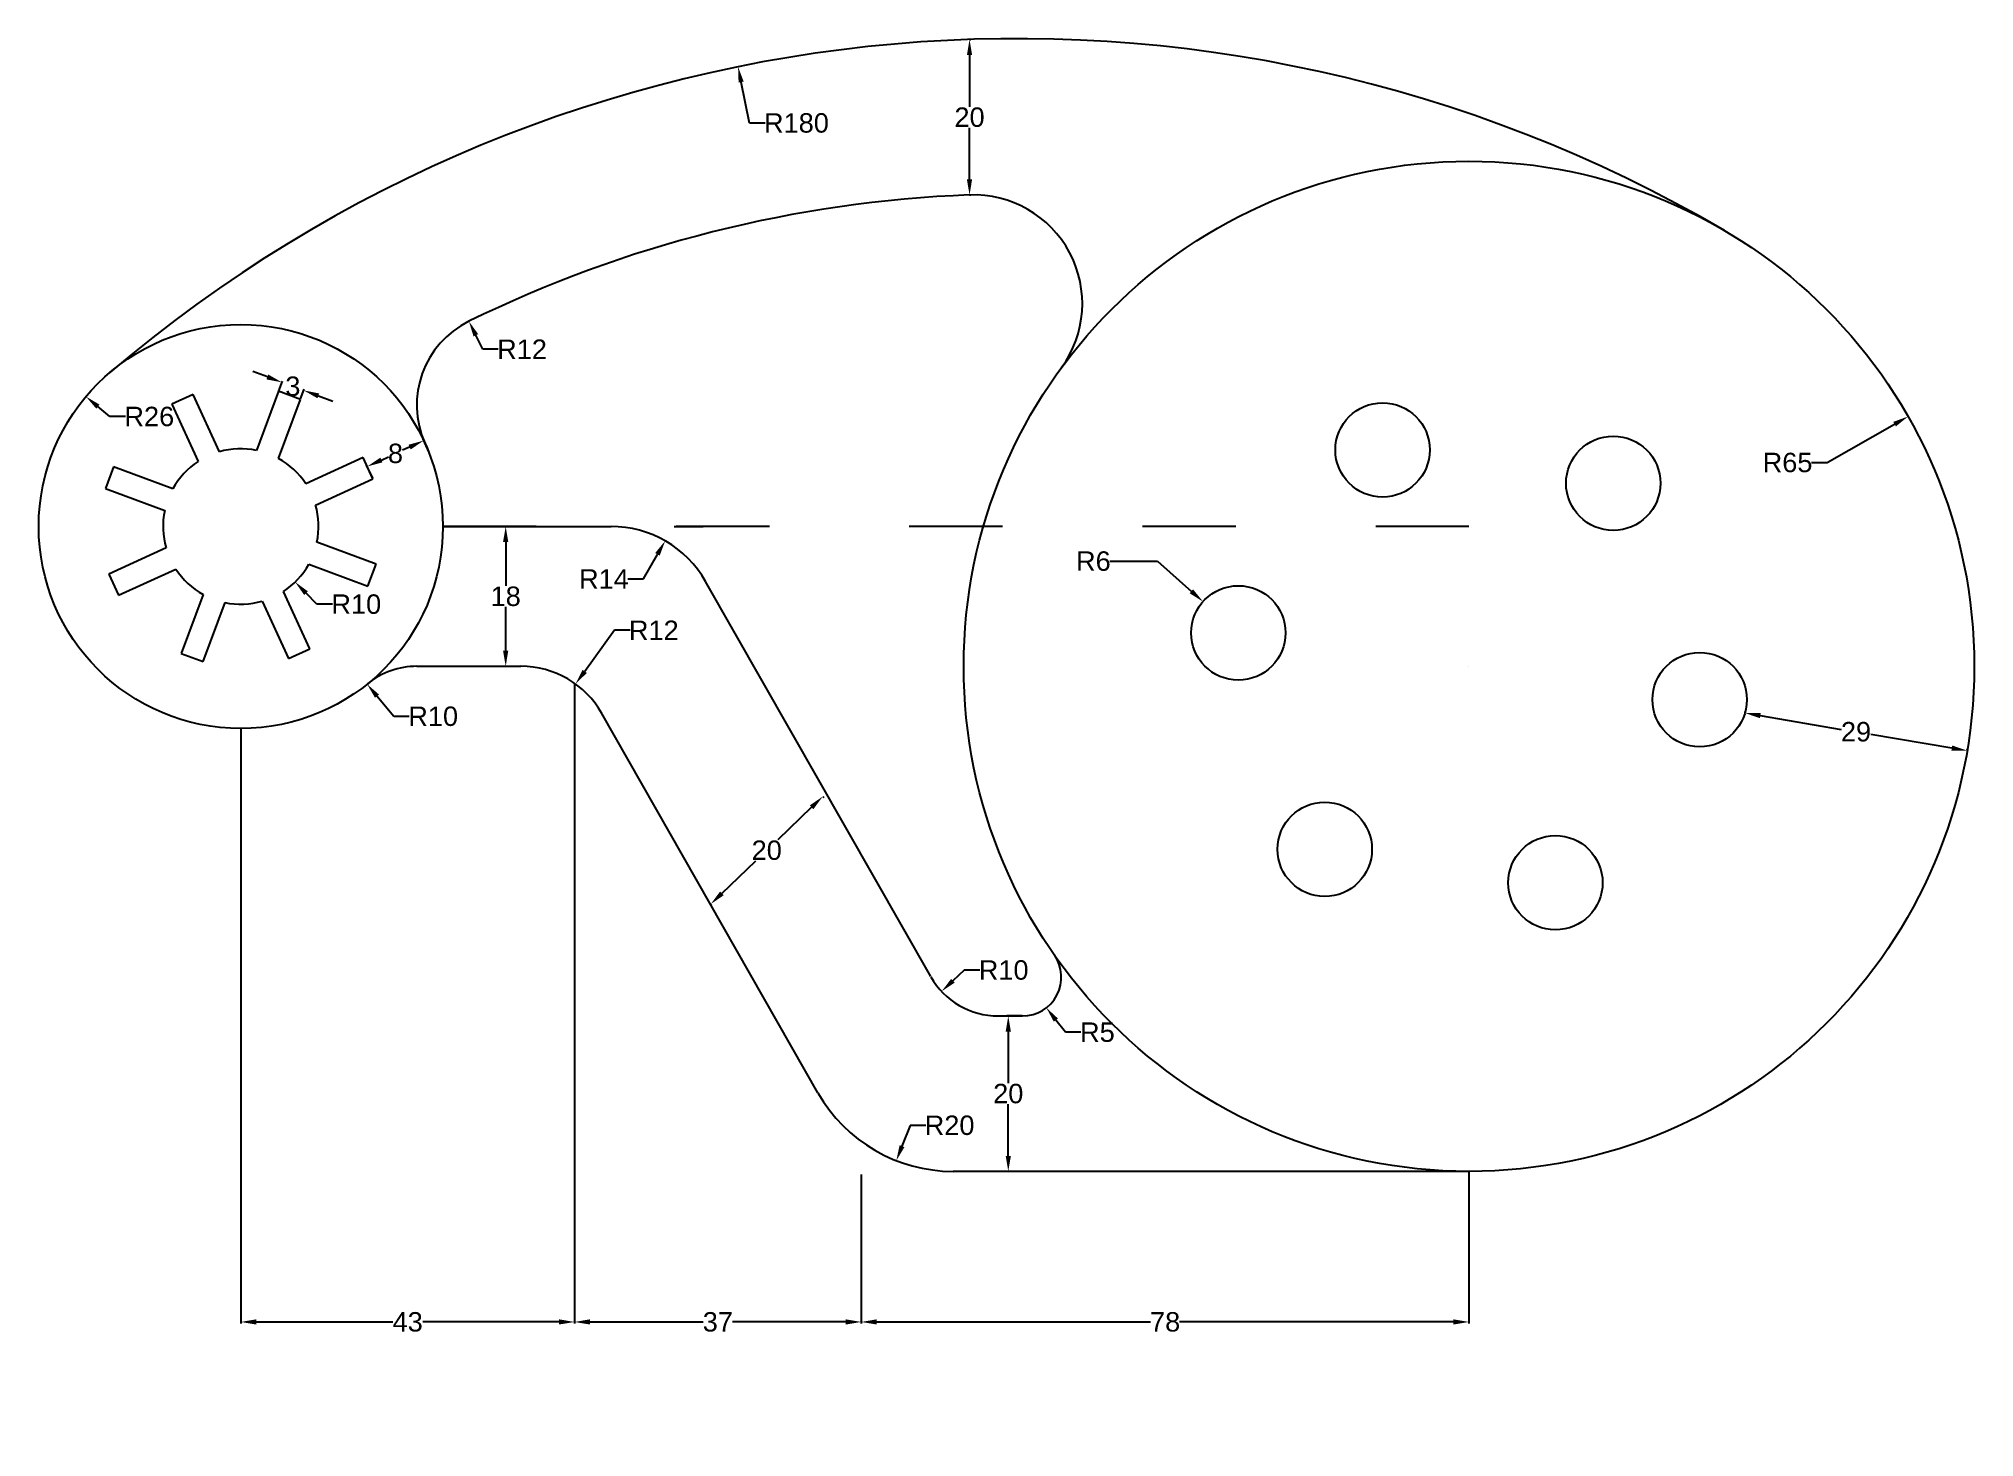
# Model space of a CAD drawing. Header units: millimetres. Extents: x -83 to 166, y -32 to 148.
import ezdxf

# ---------------------------------------------------------------- set-up
doc = ezdxf.new("R2010")
doc.units = ezdxf.units.MM
doc.header["$MEASUREMENT"] = 0
doc.linetypes.add('ACAD_ISO03W100', pattern=[30, 12, -18])
doc.styles.get("Standard").update_dxf_attribs({"font": 'arial.ttf'})
doc.dimstyles.get("Standard").update_dxf_attribs({"dimtxt": 2.5, "dimasz": 2, "dimexe": 0.18, "dimexo": 0.0625, "dimgap": 0.09, "dimtad": 0, "dimtih": 1, "dimtoh": 1, "dimdec": 0, "dimzin": 0, "dimdsep": 46, "dimtxsty": 'Standard', "dimcen": 0, "dimadec": 0, "dimazin": 0, "dimtfac": 1, "dimtdec": 0, "dimtofl": 0, "dimtmove": 0, "dimatfit": 3, "dimfxl": 1, "dimtolj": 1, "dimtzin": 0, "dimarcsym": 0})

# ---------------------------------------------------------------- blocks, each defined once
blk = doc.blocks.new('*U1')
for p, q in [((1.5, 4.06), (-1.5, 4.06)), ((-1.5, 4.06), (-1.5, -4.06)), ((1.5, -4.06), (1.5, 4.06))]:
    blk.add_line(p, q)
blk = doc.blocks.new('*U2')
at = {"color": 0, "linetype": 'ByBlock', "lineweight": -2, "transparency": 16777216}
blk.add_blockref('*U1', (-57.38, 99.51), dxfattribs=at)
for p, rotation in [((-67.24, 95.42), 45.00000000000001), ((-47.52, 95.42), 315), ((-71.32, 85.56), 90), ((-43.43, 85.56), 270), ((-67.24, 75.7), 135), ((-47.52, 75.7), 225), ((-57.38, 71.62), 180)]:
    blk.add_blockref('*U1', p, dxfattribs=dict(at, rotation=rotation))
blk = doc.blocks.new('*U3')
blk.add_circle((0, 0), 6.07)
blk = doc.blocks.new('*U4')
at = {"color": 0, "linetype": 'ByBlock', "lineweight": -2, "transparency": 16777216}
for p, rotation in [((89.5, 95.41), 120), ((119.18, 91.12), 59.99999999999996), ((70.95, 71.86), 180), ((82.07, 44.01), 239.9999999999999), ((111.74, 39.71), 299.9999999999998)]:
    blk.add_blockref('*U3', p, dxfattribs=dict(at, rotation=rotation))
blk.add_blockref('*U3', (130.3, 63.27), dxfattribs=at)
blk = doc.blocks.new('*D5')
at = {"color": 0, "lineweight": -2, "transparency": 16777216}
for p, q in [((54.41, 81.09), (60.54, 81.09)), ((60.54, 81.09), (64.91, 77.21))]:
    blk.add_line(p, q, dxfattribs=at)
at = {"color": 0, "transparency": 16777216}
blk.add_solid([(65.13, 77.46), (64.69, 76.96), (66.41, 75.88)], dxfattribs=at)
at = {"layer": 'Defpoints', "color": 0, "transparency": 16777216}
for p in [(66.41, 75.88), (70.95, 71.86)]:
    blk.add_point(p, dxfattribs=at)
at = {"color": 0, "transparency": 16777216, "insert": (52.3, 81.09), "char_height": 2.5, "attachment_point": 5}
blk.add_mtext('\\A1;R6', dxfattribs=at)
blk = doc.blocks.new('*D6')
at = {"color": 0, "lineweight": -2, "transparency": 16777216}
for p, q in [((146.68, 93.78), (155.37, 98.73)), ((144.68, 93.78), (146.68, 93.78))]:
    blk.add_line(p, q, dxfattribs=at)
at = {"color": 0, "transparency": 16777216}
blk.add_solid([(155.21, 99.02), (155.54, 98.44), (157.11, 99.72)], dxfattribs=at)
at = {"layer": 'Defpoints', "color": 0, "transparency": 16777216}
for p in [(157.11, 99.72), (100.62, 67.56)]:
    blk.add_point(p, dxfattribs=at)
at = {"color": 0, "transparency": 16777216, "insert": (141.6, 93.78), "char_height": 2.5, "attachment_point": 5}
blk.add_mtext('\\A1;R65', dxfattribs=at)
blk = doc.blocks.new('*D8')
at = {"color": 0, "lineweight": -2, "transparency": 16777216}
for p, q in [((8.06, 137.48), (6.99, 142.76)), ((10.06, 137.48), (8.06, 137.48))]:
    blk.add_line(p, q, dxfattribs=at)
at = {"color": 0, "transparency": 16777216}
blk.add_solid([(7.31, 142.82), (6.66, 142.69), (6.59, 144.72)], dxfattribs=at)
at = {"layer": 'Defpoints', "color": 0, "transparency": 16777216}
for p in [(6.59, 144.72), (42.49, -31.66)]:
    blk.add_point(p, dxfattribs=at)
at = {"color": 0, "transparency": 16777216, "insert": (14.1, 137.48), "char_height": 2.5, "attachment_point": 5}
blk.add_mtext('\\A1;R180', dxfattribs=at)
blk = doc.blocks.new('*D10')
at = {"color": 0, "lineweight": -2, "transparency": 16777216}
for p, q in [((-26.26, 108.37), (-27.14, 110.16)), ((-24.26, 108.37), (-26.26, 108.37))]:
    blk.add_line(p, q, dxfattribs=at)
at = {"color": 0, "transparency": 16777216}
blk.add_solid([(-26.84, 110.31), (-27.44, 110.02), (-28.03, 111.96)], dxfattribs=at)
at = {"layer": 'Defpoints', "color": 0, "transparency": 16777216}
for p in [(-28.03, 111.96), (-22.74, 101.19)]:
    blk.add_point(p, dxfattribs=at)
at = {"color": 0, "transparency": 16777216, "insert": (-21.2, 108.37), "char_height": 2.5, "attachment_point": 5}
blk.add_mtext('\\A1;R12', dxfattribs=at)
blk = doc.blocks.new('*D11')
at = {"color": 0, "lineweight": -2, "transparency": 16777216}
for p, q in [((-37.7, 61.12), (-39.86, 63.72)), ((-35.7, 61.12), (-37.7, 61.12))]:
    blk.add_line(p, q, dxfattribs=at)
blk.add_arc((-34.75, 57.56), 10, 129.3005, 130.7142, dxfattribs=at)
at = {"color": 0, "transparency": 16777216}
blk.add_solid([(-39.6, 63.93), (-40.11, 63.51), (-41.13, 65.26)], dxfattribs=at)
at = {"layer": 'Defpoints', "color": 0, "transparency": 16777216}
for p in [(-41.13, 65.26), (-34.75, 57.56)]:
    blk.add_point(p, dxfattribs=at)
at = {"color": 0, "transparency": 16777216, "insert": (-32.63, 61.12), "char_height": 2.5, "attachment_point": 5}
blk.add_mtext('\\A1;R10', dxfattribs=at)
blk = doc.blocks.new('*D12')
at = {"color": 0, "lineweight": -2, "transparency": 16777216}
for p, q in [((-5.59, 78.81), (-3.78, 81.97)), ((-7.59, 78.81), (-5.59, 78.81))]:
    blk.add_line(p, q, dxfattribs=at)
at = {"color": 0, "transparency": 16777216}
blk.add_solid([(-4.07, 82.14), (-3.49, 81.81), (-2.78, 83.71)], dxfattribs=at)
at = {"layer": 'Defpoints', "color": 0, "transparency": 16777216}
for p in [(-2.78, 83.71), (-9.75, 71.56)]:
    blk.add_point(p, dxfattribs=at)
at = {"color": 0, "transparency": 16777216, "insert": (-10.66, 78.81), "char_height": 2.5, "attachment_point": 5}
blk.add_mtext('\\A1;R14', dxfattribs=at)
blk = doc.blocks.new('*D13')
at = {"color": 0, "lineweight": -2, "transparency": 16777216}
for p, q in [((35.69, 28.46), (34.23, 27.09)), ((37.69, 28.46), (35.69, 28.46))]:
    blk.add_line(p, q, dxfattribs=at)
at = {"color": 0, "transparency": 16777216}
blk.add_solid([(34, 27.33), (34.46, 26.85), (32.77, 25.72)], dxfattribs=at)
at = {"layer": 'Defpoints', "color": 0, "transparency": 16777216}
for p in [(40.07, 32.56), (32.77, 25.72)]:
    blk.add_point(p, dxfattribs=at)
at = {"color": 0, "transparency": 16777216, "insert": (40.76, 28.46), "char_height": 2.5, "attachment_point": 5}
blk.add_mtext('\\A1;R10', dxfattribs=at)
blk = doc.blocks.new('*D14')
at = {"color": 0, "lineweight": -2, "transparency": 16777216}
for p, q in [((48.7, 20.46), (47.48, 22.04)), ((50.7, 20.46), (48.7, 20.46))]:
    blk.add_line(p, q, dxfattribs=at)
at = {"color": 0, "transparency": 16777216}
blk.add_solid([(47.74, 22.24), (47.21, 21.83), (46.25, 23.62)], dxfattribs=at)
at = {"layer": 'Defpoints', "color": 0, "transparency": 16777216}
for p in [(43.18, 27.56), (46.25, 23.62)]:
    blk.add_point(p, dxfattribs=at)
at = {"color": 0, "transparency": 16777216, "insert": (52.82, 20.46), "char_height": 2.5, "attachment_point": 5}
blk.add_mtext('\\A1;R5', dxfattribs=at)
blk = doc.blocks.new('*D15')
at = {"color": 0, "lineweight": -2, "transparency": 16777216}
for p, q in [((28.73, 8.48), (27.68, 5.8)), ((30.73, 8.48), (28.73, 8.48))]:
    blk.add_line(p, q, dxfattribs=at)
at = {"color": 0, "transparency": 16777216}
blk.add_solid([(27.37, 5.93), (27.99, 5.68), (26.95, 3.94)], dxfattribs=at)
at = {"layer": 'Defpoints', "color": 0, "transparency": 16777216}
for p in [(34.25, 22.56), (26.95, 3.94)]:
    blk.add_point(p, dxfattribs=at)
at = {"color": 0, "transparency": 16777216, "insert": (33.8, 8.48), "char_height": 2.5, "attachment_point": 5}
blk.add_mtext('\\A1;R20', dxfattribs=at)
blk = doc.blocks.new('*D16')
at = {"color": 0, "lineweight": -2, "transparency": 16777216}
for p, q in [((-9.31, 72.2), (-13.14, 66.9)), ((-7.31, 72.2), (-9.31, 72.2))]:
    blk.add_line(p, q, dxfattribs=at)
at = {"color": 0, "transparency": 16777216}
blk.add_solid([(-13.41, 67.1), (-12.87, 66.71), (-14.32, 65.28)], dxfattribs=at)
at = {"layer": 'Defpoints', "color": 0, "transparency": 16777216}
for p in [(-14.32, 65.28), (-21.35, 55.56)]:
    blk.add_point(p, dxfattribs=at)
at = {"color": 0, "transparency": 16777216, "insert": (-4.25, 72.2), "char_height": 2.5, "attachment_point": 5}
blk.add_mtext('\\A1;R12', dxfattribs=at)
blk = doc.blocks.new('*D17')
at = {"color": 0, "lineweight": -2, "transparency": 16777216}
for p, q in [((-31.31, 85.56), (-23.12, 85.56)), ((-23.3, 83.56), (-23.3, 77.93)), ((-23.3, 69.56), (-23.3, 75.2)), ((-31.31, 67.56), (-23.12, 67.56))]:
    blk.add_line(p, q, dxfattribs=at)
at = {"color": 0, "transparency": 16777216}
for points in [[(-23.64, 83.56), (-22.97, 83.56), (-23.3, 85.56)], [(-23.64, 69.56), (-22.97, 69.56), (-23.3, 67.56)]]:
    blk.add_solid(points, dxfattribs=at)
at = {"layer": 'Defpoints', "color": 0, "transparency": 16777216}
for p in [(-31.38, 85.56), (-31.38, 67.56), (-23.3, 67.56)]:
    blk.add_point(p, dxfattribs=at)
at = {"color": 0, "transparency": 16777216, "insert": (-23.3, 76.56), "char_height": 2.5, "attachment_point": 5}
blk.add_mtext('\\A1;18', dxfattribs=at)
blk = doc.blocks.new('*D18')
at = {"color": 0, "lineweight": -2, "transparency": 16777216}
for p, q in [((17.49, 50.81), (17.62, 50.68)), ((16.05, 49.42), (11.7, 45.25)), ((4.51, 38.34), (8.86, 42.51)), ((3.06, 36.96), (3.19, 36.82))]:
    blk.add_line(p, q, dxfattribs=at)
at = {"color": 0, "transparency": 16777216}
for points in [[(15.82, 49.66), (16.28, 49.18), (17.49, 50.81)], [(4.28, 38.58), (4.74, 38.1), (3.07, 36.95)]]:
    blk.add_solid(points, dxfattribs=at)
at = {"layer": 'Defpoints', "color": 0, "transparency": 16777216}
for p in [(17.45, 50.85), (17.49, 50.81), (3.02, 37)]:
    blk.add_point(p, dxfattribs=at)
at = {"color": 0, "transparency": 16777216, "insert": (10.28, 43.88), "char_height": 2.5, "attachment_point": 5}
blk.add_mtext('\\A1;20', dxfattribs=at)
blk = doc.blocks.new('*D19')
at = {"color": 0, "lineweight": -2, "transparency": 16777216}
for p, q in [((43.12, 22.56), (41.17, 22.56)), ((41.35, 20.56), (41.35, 13.93)), ((41.35, 4.56), (41.35, 11.2)), ((43.12, 2.56), (41.17, 2.56))]:
    blk.add_line(p, q, dxfattribs=at)
at = {"color": 0, "transparency": 16777216}
for points in [[(41.02, 20.56), (41.69, 20.56), (41.35, 22.56)], [(41.02, 4.56), (41.69, 4.56), (41.35, 2.56)]]:
    blk.add_solid(points, dxfattribs=at)
at = {"layer": 'Defpoints', "color": 0, "transparency": 16777216}
for p in [(43.18, 22.56), (41.35, 2.56), (43.18, 2.56)]:
    blk.add_point(p, dxfattribs=at)
at = {"color": 0, "transparency": 16777216, "insert": (41.35, 12.56), "char_height": 2.5, "attachment_point": 5}
blk.add_mtext('\\A1;20', dxfattribs=at)
blk = doc.blocks.new('*D20')
at = {"color": 0, "lineweight": -2, "transparency": 16777216}
for p, q in [((-74.23, 99.7), (-75.76, 100.99)), ((-72.23, 99.7), (-74.23, 99.7))]:
    blk.add_line(p, q, dxfattribs=at)
at = {"color": 0, "transparency": 16777216}
blk.add_solid([(-75.55, 101.24), (-75.98, 100.73), (-77.29, 102.27)], dxfattribs=at)
at = {"layer": 'Defpoints', "color": 0, "transparency": 16777216}
for p in [(-77.29, 102.27), (-57.38, 85.56)]:
    blk.add_point(p, dxfattribs=at)
at = {"color": 0, "transparency": 16777216, "insert": (-69.15, 99.7), "char_height": 2.5, "attachment_point": 5}
blk.add_mtext('\\A1;R26', dxfattribs=at)
blk = doc.blocks.new('*D21')
at = {"color": 0, "lineweight": -2, "transparency": 16777216}
for p, q in [((-47.59, 75.55), (-48.99, 76.98)), ((-45.59, 75.55), (-47.59, 75.55))]:
    blk.add_line(p, q, dxfattribs=at)
at = {"color": 0, "transparency": 16777216}
blk.add_solid([(-48.75, 77.21), (-49.23, 76.75), (-50.39, 78.41)], dxfattribs=at)
at = {"layer": 'Defpoints', "color": 0, "transparency": 16777216}
for p in [(-57.38, 85.56), (-50.39, 78.41)]:
    blk.add_point(p, dxfattribs=at)
at = {"color": 0, "transparency": 16777216, "insert": (-42.52, 75.55), "char_height": 2.5, "attachment_point": 5}
blk.add_mtext('\\A1;R10', dxfattribs=at)
blk = doc.blocks.new('*D23')
at = {"color": 0, "lineweight": -2, "transparency": 16777216}
for p, q in [((-53.96, 104.81), (-55.84, 105.5)), ((-52.49, 103.02), (-52.03, 104.28)), ((-49.68, 101.97), (-49.21, 103.23)), ((-47.4, 102.37), (-45.53, 101.67))]:
    blk.add_line(p, q, dxfattribs=at)
at = {"color": 0, "transparency": 16777216}
for points in [[(-53.85, 105.12), (-54.08, 104.49), (-52.09, 104.11)], [(-47.29, 102.68), (-47.52, 102.06), (-49.28, 103.07)]]:
    blk.add_solid(points, dxfattribs=at)
at = {"layer": 'Defpoints', "color": 0, "transparency": 16777216}
for p in [(-52.52, 102.96), (-49.28, 103.07), (-49.7, 101.91)]:
    blk.add_point(p, dxfattribs=at)
at = {"color": 0, "transparency": 16777216, "insert": (-50.68, 103.59), "char_height": 2.5, "attachment_point": 5}
blk.add_mtext('\\A1;3', dxfattribs=at)
blk = doc.blocks.new('*D24')
at = {"color": 0, "lineweight": -2, "transparency": 16777216}
for p, q in [((-35.66, 95.78), (-36.56, 95.36)), ((-33.14, 95.09), (-33.91, 96.78)), ((-40.41, 91.76), (-41.19, 93.44)), ((-39.29, 94.11), (-38.39, 94.53))]:
    blk.add_line(p, q, dxfattribs=at)
at = {"color": 0, "transparency": 16777216}
for points in [[(-35.8, 96.08), (-35.52, 95.48), (-33.84, 96.61)], [(-39.43, 94.42), (-39.16, 93.81), (-41.11, 93.28)]]:
    blk.add_solid(points, dxfattribs=at)
at = {"layer": 'Defpoints', "color": 0, "transparency": 16777216}
for p in [(-33.84, 96.61), (-33.12, 95.03), (-40.39, 91.7)]:
    blk.add_point(p, dxfattribs=at)
at = {"color": 0, "transparency": 16777216, "insert": (-37.48, 94.95), "char_height": 2.5, "attachment_point": 5}
blk.add_mtext('\\A1;8', dxfattribs=at)
blk = doc.blocks.new('*D25')
at = {"color": 0, "lineweight": -2, "transparency": 16777216}
for p, q in [((136.13, 61.61), (136.15, 61.73)), ((138.09, 61.22), (148.51, 59.45)), ((162.74, 57.04), (152.32, 58.8)), ((164.72, 56.77), (164.74, 56.88))]:
    blk.add_line(p, q, dxfattribs=at)
at = {"color": 0, "transparency": 16777216}
for points in [[(138.15, 61.54), (138.03, 60.89), (136.12, 61.55)], [(162.79, 57.37), (162.68, 56.71), (164.71, 56.71)]]:
    blk.add_solid(points, dxfattribs=at)
at = {"layer": 'Defpoints', "color": 0, "transparency": 16777216}
for p in [(136.12, 61.55), (164.71, 56.71), (164.71, 56.71)]:
    blk.add_point(p, dxfattribs=at)
at = {"color": 0, "transparency": 16777216, "insert": (150.41, 59.13), "char_height": 2.5, "attachment_point": 5}
blk.add_mtext('\\A1;29', dxfattribs=at)
blk = doc.blocks.new('*D27')
at = {"color": 0, "lineweight": -2, "transparency": 16777216}
for p, q in [((36.4, 148.22), (36.55, 148.22)), ((36.37, 146.22), (36.37, 139.58)), ((36.37, 130.22), (36.37, 136.85)), ((36.4, 128.22), (36.55, 128.22))]:
    blk.add_line(p, q, dxfattribs=at)
at = {"color": 0, "transparency": 16777216}
for points in [[(36.03, 146.22), (36.7, 146.22), (36.37, 148.22)], [(36.03, 130.22), (36.7, 130.22), (36.37, 128.22)]]:
    blk.add_solid(points, dxfattribs=at)
at = {"layer": 'Defpoints', "color": 0, "transparency": 16777216}
for p in [(36.34, 148.22), (36.37, 148.22), (36.34, 128.22)]:
    blk.add_point(p, dxfattribs=at)
at = {"color": 0, "transparency": 16777216, "insert": (36.37, 138.22), "char_height": 2.5, "attachment_point": 5}
blk.add_mtext('\\A1;20', dxfattribs=at)
blk = doc.blocks.new('*D28')
at = {"color": 0, "lineweight": -2, "transparency": 16777216}
for p, q in [((-14.45, 65.32), (-14.45, -17)), ((-57.38, 59.5), (-57.38, -17)), ((-55.38, -16.82), (-37.84, -16.82)), ((-16.45, -16.82), (-33.98, -16.82))]:
    blk.add_line(p, q, dxfattribs=at)
at = {"color": 0, "transparency": 16777216}
for points in [[(-55.38, -16.48), (-55.38, -17.15), (-57.38, -16.82)], [(-16.45, -16.48), (-16.45, -17.15), (-14.45, -16.82)]]:
    blk.add_solid(points, dxfattribs=at)
at = {"layer": 'Defpoints', "color": 0, "transparency": 16777216}
for p in [(-14.45, 65.38), (-57.38, 59.56), (-14.45, -16.82)]:
    blk.add_point(p, dxfattribs=at)
at = {"color": 0, "transparency": 16777216, "insert": (-35.91, -16.82), "char_height": 2.5, "attachment_point": 5}
blk.add_mtext('\\A1;43', dxfattribs=at)
blk = doc.blocks.new('*D29')
at = {"color": 0, "lineweight": -2, "transparency": 16777216}
for p, q in [((-14.45, 65.32), (-14.45, -17)), ((22.44, -10.75), (22.44, -17)), ((-12.45, -16.82), (2.11, -16.82)), ((20.44, -16.82), (5.87, -16.82))]:
    blk.add_line(p, q, dxfattribs=at)
at = {"color": 0, "transparency": 16777216}
for points in [[(-12.45, -16.48), (-12.45, -17.15), (-14.45, -16.82)], [(20.44, -16.48), (20.44, -17.15), (22.44, -16.82)]]:
    blk.add_solid(points, dxfattribs=at)
at = {"layer": 'Defpoints', "color": 0, "transparency": 16777216}
for p in [(-14.45, 65.38), (22.44, -10.69), (22.44, -16.82)]:
    blk.add_point(p, dxfattribs=at)
at = {"color": 0, "transparency": 16777216, "insert": (3.99, -16.82), "char_height": 2.5, "attachment_point": 5}
blk.add_mtext('\\A1;37', dxfattribs=at)
blk = doc.blocks.new('*D30')
at = {"color": 0, "lineweight": -2, "transparency": 16777216}
for p, q in [((100.62, 2.5), (100.62, -17)), ((22.44, 2.18), (22.44, -17)), ((24.44, -16.82), (59.66, -16.82)), ((98.62, -16.82), (63.4, -16.82))]:
    blk.add_line(p, q, dxfattribs=at)
at = {"color": 0, "transparency": 16777216}
for points in [[(24.44, -16.48), (24.44, -17.15), (22.44, -16.82)], [(98.62, -16.48), (98.62, -17.15), (100.62, -16.82)]]:
    blk.add_solid(points, dxfattribs=at)
at = {"layer": 'Defpoints', "color": 0, "transparency": 16777216}
for p in [(100.62, 2.56), (22.44, 2.24), (100.62, -16.82)]:
    blk.add_point(p, dxfattribs=at)
at = {"color": 0, "transparency": 16777216, "insert": (61.53, -16.82), "char_height": 2.5, "attachment_point": 5}
blk.add_mtext('\\A1;78', dxfattribs=at)

msp = doc.modelspace()

# ---------------------------------------------------------------- linework, layer by layer
at = {"linetype": 'ACAD_ISO03W100'}
msp.add_line((100.62, 85.56), (-31.38, 85.56), dxfattribs=at)
for p, q in [((-31.38, 85.56), (-9.75, 85.56)), ((-1.61, 85.56), (2.12, 85.56)), ((31.38, 27.62), (2.42, 78.49)), ((-34.75, 67.56), (-21.35, 67.56)), ((100.62, 67.56), (100.62, 67.56)), ((16.87, 12.67), (-10.92, 61.5)), ((40.07, 22.56), (43.18, 22.56)), ((100.62, 2.56), (34.25, 2.56))]:
    msp.add_line(p, q)
for centre, radius in [((100.62, 67.56), 65), ((-57.38, 85.56), 26)]:
    msp.add_circle(centre, radius)
for centre, radius, start, end in [((42.49, -31.66), 180, 59.6368, 130.429), ((42.49, -31.66), 160, 92.2037, 116.1513), ((36.88, 114.23), 14, 323.793, 92.2037), ((-22.74, 101.19), 12, 116.1513, 204.2764), ((-57.38, 85.56), 10, 78.2558, 106.0019), ((-57.38, 85.56), 10, 123.2558, 151.0019), ((-57.38, 85.56), 10, 33.2558, 61.0019), ((-57.38, 85.56), 10, 168.2558, 196.0019), ((-57.38, 85.56), 10, 348.2558, 16.0019), ((-9.75, 71.56), 14, 29.6499, 90), ((-57.38, 85.56), 10, 213.2558, 241.0019), ((-57.38, 85.56), 10, 303.2558, 331.0019), ((-57.38, 85.56), 10, 258.2558, 286.0019), ((-34.75, 57.56), 10, 90, 128.9424), ((-21.35, 55.56), 12, 29.6499, 90), ((43.18, 27.56), 5, 270, 34.8499), ((40.07, 32.56), 10, 209.6499, 270), ((34.25, 22.56), 20, 209.6499, 270)]:
    msp.add_arc(centre, radius, start, end)

# ---------------------------------------------------------------- block references
at = {"rotation": 159.6288693530684}
msp.add_blockref('*U2', (-81.38, 185.75), dxfattribs=at)
msp.add_blockref('*U4', (0, 0))

# ---------------------------------------------------------------- dimensions: what is measured, and where the dimension line sits
dim = msp.add_linear_dim(base=(36.37, 148.22), p1=(36.34, 128.22), p2=(36.34, 148.22), angle=90, dimstyle='Standard')
dim.commit()
dim.dimension.update_dxf_attribs({"geometry": '*D27', "text_midpoint": (36.37, 138.22), "dimtype": 161})
for center, mpoint, picture, middle in [((42.49, -31.66), (6.59, 144.72), '*D8', (14.1, 137.48)), ((-22.74, 101.19), (-28.03, 111.96), '*D10', (-21.2, 108.37)), ((-57.38, 85.56), (-77.29, 102.27), '*D20', (-69.15, 99.7)), ((100.62, 67.56), (157.11, 99.72), '*D6', (141.6, 93.78)), ((-9.75, 71.56), (-2.78, 83.71), '*D12', (-10.66, 78.81)), ((70.95, 71.86), (66.41, 75.88), '*D5', (52.3, 81.09)), ((-21.35, 55.56), (-14.32, 65.28), '*D16', (-4.25, 72.2)), ((-34.75, 57.56), (-41.13, 65.26), '*D11', (-32.63, 61.12)), ((40.07, 32.56), (32.77, 25.72), '*D13', (40.76, 28.46)), ((34.25, 22.56), (26.95, 3.94), '*D15', (33.8, 8.48))]:
    dim = msp.add_radius_dim(center=center, mpoint=mpoint, dimstyle='Standard')
    dim.commit()
    dim.dimension.update_dxf_attribs({"geometry": picture, "text_midpoint": middle, "dimtype": 164})
for p1, p2, distance, picture, middle in [((-52.52, 102.96), (-49.7, 101.91), 1.23, '*D23', (-50.68, 103.59)), ((-40.39, 91.7), (-33.12, 95.03), 1.74, '*D24', (-37.48, 94.95)), ((136.12, 61.55), (164.71, 56.71), 0, '*D25', (150.41, 59.13)), ((3.02, 37), (17.45, 50.85), -0.07, '*D18', (10.28, 43.88)), ((43.18, 22.56), (43.18, 2.56), -1.83, '*D19', (41.35, 12.56))]:
    dim = msp.add_aligned_dim(p1=p1, p2=p2, distance=distance, dimstyle='Standard')
    dim.commit()
    dim.dimension.update_dxf_attribs({"geometry": picture, "text_midpoint": middle})
for center, mpoint, picture, middle in [((-57.38, 85.56), (-50.39, 78.41), '*D21', (-42.52, 75.55)), ((43.18, 27.56), (46.25, 23.62), '*D14', (52.82, 20.46))]:
    dim = msp.add_radius_dim(center=center, mpoint=mpoint, dimstyle='Standard')
    dim.commit()
    dim.dimension.update_dxf_attribs({"geometry": picture, "text_midpoint": middle})
dim = msp.add_linear_dim(base=(-23.3, 67.56), p1=(-31.38, 85.56), p2=(-31.38, 67.56), angle=90, dimstyle='Standard')
dim.commit()
dim.dimension.update_dxf_attribs({"geometry": '*D17', "text_midpoint": (-23.3, 76.56)})
dim = msp.add_linear_dim(base=(-14.45, -16.82), p1=(-57.38, 59.56), p2=(-14.45, 65.38), dimstyle='Standard')
dim.commit()
dim.dimension.update_dxf_attribs({"geometry": '*D28', "text_midpoint": (-35.91, -16.82)})
for base, p1, p2, picture, middle in [((22.44, -16.82), (-14.45, 65.38), (22.44, -10.69), '*D29', (3.99, -16.82)), ((100.62, -16.82), (22.44, 2.24), (100.62, 2.56), '*D30', (61.53, -16.82))]:
    dim = msp.add_linear_dim(base=base, p1=p1, p2=p2, dimstyle='Standard', override={"dimtmove": 1})
    dim.commit()
    dim.dimension.update_dxf_attribs({"geometry": picture, "text_midpoint": middle})

doc.saveas('drawing.dxf')
